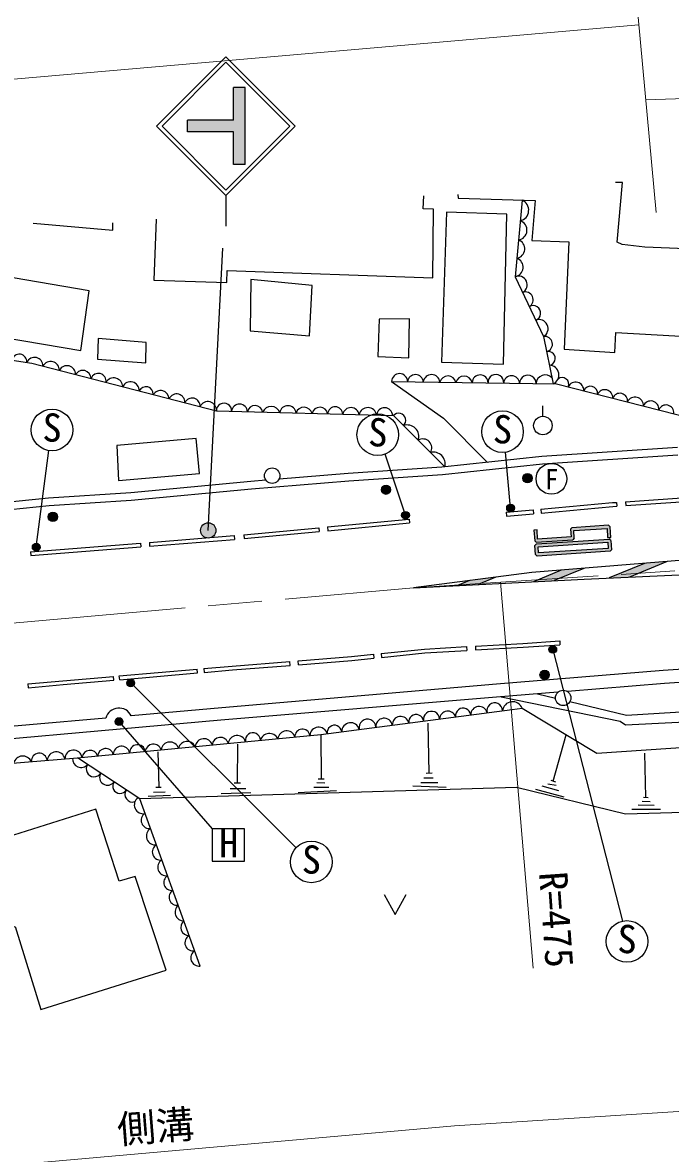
# Model space of a CAD drawing. Units: millimetres at full size, sheet at 1:1000; details may follow other scales. Extents: x 40000 to 680000, y 20000 to 380000.
# Drawn here: x 321046 to 363085, y 269775 to 343113 of the extents above; entities that cross this region are included whole.
import ezdxf
from ezdxf.enums import TextEntityAlignment as Align

# ---------------------------------------------------------------- set-up
doc = ezdxf.new("R2010")
doc.units = ezdxf.units.MM
doc.header["$LTSCALE"] = 1000
doc.linetypes.add('CHAIN', pattern=[18.5, 12, -1.5, 3.5, -1.5])
for name, color, linetype, lineweight in [('M-BGD', 7, 'Continuous', 25), ('M-BGD-EXST', 7, 'Continuous', 25), ('M-BMK', 2, 'CHAIN', 13), ('M-STR-HTXT', 7, 'Continuous', 13), ('M-STR-STRC', 7, 'Continuous', 25)]:
    doc.layers.add(name, color=color, linetype=linetype, lineweight=lineweight)
doc.styles.add('ＭＳ ゴシック', font='')
doc.styles.get('ＭＳ ゴシック').set_extended_font_data('MS Gothic')

msp = doc.modelspace()

# ---------------------------------------------------------------- hatches: boundary and pattern name
at = {"layer": 'M-BGD'}
for points in [[(354112, 313565, 1), (353512, 313565, 0.41421), (353812, 313265, 0.41421)], [(344931, 312818, 1), (344331, 312818, 0.41421), (344631, 312518, 0.41421)], [(323311, 311054, 1), (322711, 311054, 0.41421), (323011, 310754, 0.41421)], [(355222, 300807, 1), (354622, 300807, 0.41421), (354922, 300507, 0.41421)]]:
    msp.add_hatch(color=256, dxfattribs=at).paths.add_polyline_path(points)
at = {"layer": 'M-BGD-EXST'}
for points in [[(352961, 311634, 1), (352461, 311634, 0.41421), (352711, 311384, 0.41421)], [(346145, 311162, 1), (345645, 311162, 0.41421), (345895, 310912, 0.41421)], [(322179, 309091, 1), (321679, 309091, 0.41421), (321929, 308841, 0.41421)], [(355703, 302461, 1), (355203, 302461, 0.41421), (355453, 302211, 0.41421)], [(328312, 300291, 1), (327812, 300291, 0.41421), (328062, 300041, 0.41421)], [(327549, 297783, 1), (327049, 297783, 0.41421), (327299, 297533, 0.41421)]]:
    msp.add_hatch(color=256, dxfattribs=at).paths.add_polyline_path(points)
at = {"layer": 'M-STR-STRC'}
for points in [[(331739, 336778), (334739, 336778), (334739, 338903), (335489, 338903), (335489, 333903), (334739, 333903), (334739, 336028), (331739, 336028)], [(333592, 310177, 1), (332592, 310177, 0.41421), (333092, 309677, 0.41421)], [(356603, 310251), (356697, 310357), (359060, 310509), (359167, 310415), (359211, 309722), (359012, 309709), (358973, 310303), (356809, 310164), (356841, 309670), (356748, 309564), (354384, 309412), (354278, 309506), (354233, 310199), (354433, 310212), (354471, 309618), (356635, 309757)], [(362866, 308160), (361394, 308039), (359104, 307094), (360430, 307154)], [(357470, 307717), (355999, 307596), (354197, 306852), (355542, 306921)], [(351748, 307139), (350039, 306920), (349267, 306601), (350612, 306669)]]:
    msp.add_hatch(color=256, dxfattribs=at).paths.add_polyline_path(points)
h = msp.add_hatch(color=256, dxfattribs=at)
h.paths.add_polyline_path([(354441, 308519), (354335, 308613), (354297, 309206), (354390, 309312), (359118, 309616), (359224, 309523), (359262, 308929), (359169, 308823)])
h.paths.add_polyline_path([(354503, 309119), (359031, 309410), (359056, 309016), (354528, 308725)], flags=16)

# ---------------------------------------------------------------- linework, layer by layer
at = {"layer": 'M-BGD'}
for p, q in [((354808, 317580), (354808, 318257)), ((359581, 311997), (359598, 311748)), ((360178, 312038), (365069, 312371)), ((360178, 312038), (360195, 311788)), ((360195, 311788), (365086, 312122)), ((352426, 311353), (354175, 311512)), ((352426, 311353), (352449, 311104)), ((352449, 311104), (354198, 311263)), ((354175, 311512), (354198, 311263)), ((354675, 311557), (354698, 311308)), ((335409, 309898), (340266, 310356)), ((340266, 310356), (340289, 310107)), ((340839, 310410), (346138, 310910)), ((340839, 310410), (340862, 310161)), ((340862, 310161), (346162, 310661)), ((346138, 310910), (346162, 310661)), ((329271, 309405), (334770, 309842)), ((329291, 309156), (334790, 309592)), ((334770, 309842), (334790, 309592)), ((335409, 309898), (335433, 309649)), ((335433, 309649), (340289, 310107)), ((321558, 308793), (328695, 309359)), ((321558, 308793), (321578, 308543)), ((321578, 308543), (328715, 309110)), ((328695, 309359), (328715, 309110)), ((329271, 309405), (329291, 309156)), ((355899, 303015), (355916, 302765)), ((344318, 302196), (344343, 301947)), ((349852, 302642), (349866, 302393)), ((350432, 302675), (350447, 302426)), ((338402, 301427), (338382, 301676)), ((338959, 301471), (338939, 301721)), ((343822, 302144), (343847, 301896)), ((326963, 300464), (326942, 300713)), ((327322, 300745), (332370, 301181)), ((327366, 300498), (327322, 300745)), ((327366, 300498), (332391, 300932)), ((332391, 300932), (332370, 301181)), ((332806, 301219), (332828, 300970)), ((321382, 300226), (321404, 299977)), ((354455, 299575), (355629, 299296)), ((347423, 294451), (347364, 297669)), ((334992, 296323), (334980, 293807)), ((340409, 296948), (340417, 294072)), ((355477, 293922), (356321, 296928)), ((329831, 295811), (329887, 293530)), ((361496, 292869), (361432, 295736)), ((347084, 294135), (347694, 294135)), ((347230, 294445), (347615, 294456)), ((329685, 293525), (330037, 293533)), ((334525, 293430), (335527, 293434)), ((334773, 293810), (335187, 293803)), ((339935, 293536), (340925, 293529)), ((340130, 293836), (340667, 293815)), ((340217, 294074), (340618, 294070)), ((346372, 293615), (348541, 293536)), ((346892, 293830), (347993, 293824)), ((354337, 293392), (356161, 292909)), ((354734, 293610), (355828, 293310)), ((355126, 293738), (355682, 293651)), ((355317, 293970), (355636, 293874)), ((329191, 292947), (330654, 292999)), ((329542, 293208), (330294, 293217)), ((333933, 293111), (335864, 293175)), ((338938, 293174), (341406, 293313)), ((361349, 292871), (361643, 292867)), ((360588, 292097), (362441, 292095)), ((360993, 292372), (362032, 292363)), ((361257, 292610), (361782, 292603))]:
    msp.add_line(p, q, dxfattribs=at)
for points in [[(349286, 331963), (349310, 331724), (354306, 331570), (354091, 328984), (356500, 328889), (356195, 321932), (359471, 321707), (359554, 323006), (368731, 322493), (369005, 329506), (366823, 329661), (366752, 328326), (361417, 328554), (359951, 328721), (359641, 328864), (359975, 332748), (359522, 332736)], [(329713, 330361), (329569, 326419), (334305, 326263), (334320, 327030), (347659, 326561), (347711, 331023), (347033, 331037), (347076, 331879)], [(353462, 331596), (353014, 326633), (354847, 322752), (355475, 319683)], [(321742, 330096), (326909, 329659), (326909, 330117)], [(304519, 323646), (321647, 321026), (333623, 317932), (345112, 317622), (348442, 314303)], [(344987, 319841), (355689, 319680), (365796, 317122), (368477, 316095)], [(344987, 319841), (348368, 317469), (351213, 314594)], [(363537, 315558), (354740, 314963), (348245, 314283), (342173, 313871), (337687, 313501)], [(363571, 315059), (354782, 314465), (348288, 313784), (342210, 313373), (335903, 312851), (328101, 312121), (322767, 311781), (317676, 311256), (307838, 310507), (299722, 309849), (293501, 309350), (283838, 308506), (282458, 308401)], [(336841, 313431), (335859, 313349), (328062, 312619), (322725, 312279), (317631, 311755), (307798, 311006), (299682, 310347), (297380, 310163)], [(354675, 311557), (359334, 311980), (359581, 311997)], [(354698, 311308), (359354, 311731), (359598, 311748)], [(350432, 302675), (353518, 302851), (355899, 303015)], [(344318, 302196), (347130, 302487), (349852, 302642)], [(344343, 301947), (347150, 302238), (349866, 302393)], [(350447, 302426), (353533, 302602), (355916, 302765)], [(405139, 302023), (402587, 302075), (381924, 302103), (369110, 301525), (362626, 301087), (351791, 300209), (333980, 298668), (328093, 298153)], [(332806, 301219), (334645, 301378), (338382, 301676)], [(332828, 300970), (334665, 301129), (338402, 301427)], [(338939, 301721), (342394, 301996), (343822, 302144)], [(338959, 301471), (342416, 301747), (343847, 301896)], [(321382, 300226), (323667, 300430), (326942, 300713)], [(559853, 270127), (557420, 271058), (553002, 272710), (531136, 280147), (511315, 285964), (494012, 290174), (474722, 294039), (458161, 296731), (442543, 298665), (429602, 299876), (414432, 300890), (402582, 301132), (381904, 301304), (369192, 300691), (362694, 300241), (356405, 299732)], [(321404, 299977), (323689, 300181), (326963, 300464)], [(355789, 299683), (351802, 299360), (333915, 297877), (311625, 295879), (291779, 294157), (278982, 292997), (264922, 291824)], [(352093, 299384), (359835, 297812), (360172, 297563), (369200, 298028), (374575, 297909), (385945, 298473), (399753, 297345), (407522, 296180), (428273, 293030), (426306, 290894), (418718, 292154), (404550, 292780), (392583, 292703), (360171, 291779), (353107, 293495), (328646, 292779)], [(294196, 294367), (297972, 294305), (305096, 294241), (313211, 294505), (324606, 295430), (340409, 296948), (352812, 298565), (353470, 298640), (358306, 295736), (369183, 296460), (377132, 296872), (382937, 297361), (386786, 297349), (394945, 296835), (401687, 296171), (407454, 295256), (412058, 294503), (415853, 294040), (423714, 292799), (427600, 292300)], [(356567, 299074), (360237, 298203), (366939, 298612), (374188, 298477)], [(326453, 298010), (311561, 296708), (291716, 294925), (278938, 293734), (263760, 292475), (242551, 290622), (236178, 289993), (215644, 288255), (197450, 286601), (182160, 285302), (179992, 284869), (171778, 283651), (156516, 282397), (144835, 281253)], [(332571, 281924), (328646, 292779), (324606, 295430)], [(344503, 286558), (345219, 285263), (345935, 286558)]]:
    msp.add_lwpolyline(points, dxfattribs=at)
for points in [[(348551, 330815), (348220, 321081), (352256, 320952), (352477, 330696)], [(320423, 326566), (319846, 322680), (324817, 321849), (325373, 325721)], [(335860, 326462), (335808, 323129), (339663, 322805), (339831, 326060)], [(344183, 323879), (344092, 321467), (346116, 321363), (346155, 323892)], [(325939, 322620), (325917, 321296), (329036, 321043), (329063, 322373)], [(327170, 315694), (327265, 313412), (332516, 313861), (332304, 316135)], [(312505, 289315), (314652, 282670), (320563, 284498), (322237, 279113), (330369, 281653), (328350, 287725), (327320, 287429), (325796, 292101), (320448, 290423), (319686, 292411), (316068, 291237), (316223, 290603)]]:
    msp.add_lwpolyline(points, close=True, dxfattribs=at)
for centre, radius in [((354808, 316980), 600), ((337242, 313729), 500), ((353812, 313565), 300), ((344631, 312818), 300), ((323011, 311054), 300), ((354922, 300807), 300), ((356129, 299315), 500)]:
    msp.add_circle(centre, radius, dxfattribs=at)
for centre, radius, start, end in [((353183, 330947), 707, 282.97731, 66.69382), ((353143, 329652), 638, 277.77558, 71.89555), ((353020, 328440), 617, 279.5106, 70.16053), ((352901, 327247), 625, 280.41961, 69.25153), ((353227, 326109), 566, 298.40704, 112.16991), ((353672, 325132), 510, 300.52208, 110.05487), ((354174, 324269), 488, 290.67663, 119.90032), ((354559, 323264), 588, 299.407, 111.16995), ((354934, 322262), 498, 283.11128, 99.99943), ((320831, 321123), 489, 354.53879, 168.06928), ((321819, 320846), 552, 359.33258, 155.26575), ((355155, 321336), 454, 279.38542, 103.72529), ((322867, 320566), 567, 359.92266, 151.10109), ((323927, 320304), 557, 358.87111, 152.15264), ((324950, 320017), 541, 1.72698, 149.29677), ((355219, 320258), 630, 293.94473, 89.16598), ((325962, 319865), 501, 350.69293, 160.33082), ((326958, 319482), 585, 2.11331, 148.91044), ((328050, 319246), 569, 357.94941, 153.07434), ((345511, 319822), 524, 0.38795, 177.88136), ((346540, 319777), 508, 3.70258, 174.56672), ((347587, 319743), 544, 5.37572, 172.89358), ((348645, 319661), 533, 12.71849, 165.55081), ((349691, 319652), 541, 11.68597, 166.58334), ((350738, 319746), 518, 0.07135, 178.19796), ((351763, 319784), 508, 354.08356, 184.18574), ((352783, 319694), 515, 2.43475, 175.83456), ((353834, 319708), 537, 359.0962, 179.17311), ((354959, 319675), 589, 42.14873, 177.57826), ((356058, 319653), 435, 337.21833, 127.58435), ((356939, 319273), 524, 355.4201, 156.17723), ((329049, 319027), 474, 355.75783, 155.26592), ((329997, 318683), 568, 3.95859, 147.06516), ((331045, 318499), 530, 355.90068, 155.12307), ((357896, 319068), 464, 352.14225, 159.45508), ((358827, 318792), 516, 355.82731, 155.77002), ((359807, 318574), 498, 352.91467, 158.68266), ((332046, 318241), 521, 356.11461, 154.90915), ((333071, 317979), 554, 355.09803, 155.92572), ((334116, 317939), 493, 356.1398, 180.76675), ((335123, 317855), 518, 2.47674, 174.42981), ((360792, 318278), 543, 357.12285, 154.47448), ((361816, 318052), 522, 354.01656, 157.58077), ((362803, 317812), 504, 353.26125, 158.33608), ((336129, 317778), 498, 8.42741, 168.47914), ((337169, 317628), 592, 19.01227, 157.89428), ((338257, 317731), 536, 6.59179, 170.31476), ((339304, 317629), 540, 14.57943, 162.32711), ((340332, 317646), 519, 10.11234, 166.7942), ((341333, 317709), 490, 0.14051, 176.76604), ((342351, 317608), 538, 7.87654, 169.03), ((343450, 317562), 579, 8.89499, 168.01156), ((344537, 317617), 516, 0.74709, 176.15945), ((345452, 317315), 458, 312.2661, 137.91958), ((346008, 316267), 751, 340.91958, 109.2661), ((347023, 315529), 580, 328.37927, 121.8064), ((347719, 314503), 750, 344.56977, 105.6159), ((327299, 297783), 876, 25.0016, 164.9902), ((349634, 298164), 493, 5.9405, 188.91861), ((350669, 298215), 544, 14.81051, 180.0486), ((351681, 298490), 504, 359.24864, 195.61047), ((352847, 298400), 668, 21.07811, 172.81437), ((343422, 297392), 545, 2.06627, 192.79284), ((344506, 297456), 541, 10.19854, 184.66057), ((345575, 297577), 538, 12.15855, 182.70056), ((346582, 297754), 486, 7.33446, 187.52465), ((347580, 297922), 527, 3.27424, 191.58487), ((348638, 297928), 533, 17.42719, 177.43192), ((335991, 296571), 488, 359.93392, 191.03948), ((338177, 296606), 571, 18.37742, 172.59597), ((339203, 296810), 485, 8.05996, 182.91343), ((340261, 296834), 580, 16.73978, 175.63535), ((341286, 297068), 474, 6.69474, 188.16438), ((342332, 297129), 576, 14.32337, 180.53574), ((329537, 295785), 531, 18.33214, 172.64126), ((330614, 295877), 578, 18.42241, 172.55098), ((331723, 295917), 578, 25.30683, 165.66657), ((332812, 296100), 569, 17.42435, 173.54904), ((333879, 296233), 526, 15.096, 175.87739), ((334961, 296298), 579, 18.05363, 172.91977), ((337066, 296396), 613, 27.48218, 163.49121), ((322128, 295207), 518, 7.07514, 182.2025), ((323226, 295226), 586, 13.66901, 175.60863), ((324352, 295376), 557, 8.53194, 181.2007), ((325420, 295394), 521, 18.04374, 172.92965), ((326432, 295512), 518, 15.82907, 175.14433), ((327465, 295647), 534, 11.65283, 179.32056), ((328502, 295767), 515, 9.64968, 181.32371), ((321054, 294933), 611, 24.55575, 164.7219), ((324839, 295348), 549, 174.05916, 320.55583), ((325684, 294713), 510, 145.80171, 327.65055), ((326560, 294175), 518, 149.28531, 324.16696), ((327376, 293598), 482, 145.30978, 328.14248), ((328175, 293051), 487, 143.1518, 289.79651), ((328862, 292373), 567, 123.83922, 283.243), ((329274, 291371), 531, 121.98524, 277.77117), ((329653, 290357), 577, 122.18713, 277.56929), ((329988, 289325), 528, 119.40452, 280.35189), ((330374, 288332), 556, 121.60558, 278.15083), ((330721, 287342), 514, 121.37345, 278.38296), ((331069, 286390), 521, 121.64834, 278.10807), ((331536, 285431), 593, 131.5661, 268.19031), ((331831, 284421), 522, 126.86561, 272.8908), ((332106, 283431), 530, 118.08889, 281.66753), ((332497, 282456), 537, 121.81692, 277.9395)]:
    msp.add_arc(centre, radius, start, end, dxfattribs=at)
at = {"layer": 'M-BGD-EXST'}
for p, q in [((321929, 309091), (322752, 315360)), ((345895, 311162), (344567, 315121)), ((352711, 311634), (352373, 315245)), ((355453, 302461), (359977, 284838)), ((328062, 300291), (338790, 289589)), ((327299, 297783), (333351, 290828)), ((335451, 290828), (333351, 290828)), ((333351, 290828), (333351, 288728)), ((335451, 288728), (335451, 290828)), ((333351, 288728), (335451, 288728))]:
    msp.add_line(p, q, dxfattribs=at)
for centre, radius in [((322954, 316695), 1350), ((344095, 316386), 1350), ((352190, 316583), 1350), ((355366, 313524), 1000), ((352711, 311634), 250), ((345895, 311162), 250), ((321929, 309091), 250), ((355453, 302461), 250), ((328062, 300291), 250), ((327299, 297783), 250), ((339786, 288678), 1350), ((360268, 283520), 1350)]:
    msp.add_circle(centre, radius, dxfattribs=at)
at = {"layer": 'M-BMK'}
msp.add_lwpolyline([(67021, 282065), (73093, 282686), (83968, 283588), (98418, 284864), (116937, 286454), (136785, 288149), (195765, 293394), (256658, 298643), (319646, 304103), (346418, 306456), (380428, 308650), (392770, 308835), (411453, 308418), (421374, 307964), (428054, 307600), (443200, 306230), (458129, 304386), (472158, 302361), (494100, 298324), (516559, 292558), (525348, 290167), (534631, 287403), (546862, 283439), (562738, 277684)], dxfattribs=at)
at = {"layer": 'M-STR-HTXT'}
for p, q in [((360993, 343472), (362163, 330791)), ((174720, 326791), (361040, 342968)), ((383016, 338824), (361488, 338105)), ((354184, 281792), (352055, 306820))]:
    msp.add_line(p, q, dxfattribs=at)
msp.add_lwpolyline([(70751, 247264), (76320, 247834), (86953, 248716), (101454, 249996), (119924, 251582), (139824, 253282), (198818, 258527), (259672, 263773), (322689, 269235), (349078, 271555), (381817, 273667), (392641, 273829), (410262, 273436), (419624, 273007), (425526, 272686), (439477, 271424), (453483, 269694), (466490, 267817), (486573, 264121), (507612, 258720), (515758, 256504), (524240, 253978), (535500, 250329), (550253, 244981)], dxfattribs=at)
at = {"layer": 'M-STR-STRC'}
for p, q in [((329740, 336404), (334240, 340904)), ((330094, 336404), (334240, 340550)), ((338740, 336404), (334240, 340904)), ((338387, 336404), (334240, 340550)), ((335489, 338903), (334739, 338903)), ((334739, 336778), (334739, 338903)), ((335489, 333903), (335489, 338903)), ((331739, 336028), (331739, 336778)), ((334739, 336778), (331739, 336778)), ((329740, 336404), (334240, 331903)), ((330094, 336404), (334240, 332257)), ((334739, 336028), (331739, 336028)), ((334240, 332257), (338387, 336404)), ((334240, 331904), (338740, 336404)), ((334739, 333903), (334739, 336028)), ((335489, 333903), (334739, 333903)), ((334240, 331903), (334240, 329903)), ((333092, 310177), (334035, 328481)), ((356603, 310251), (356697, 310357)), ((356603, 310251), (356635, 309757)), ((359060, 310509), (356697, 310357)), ((356809, 310164), (358973, 310303)), ((358973, 310303), (359012, 309709)), ((359167, 310415), (359060, 310509)), ((359211, 309722), (359167, 310415)), ((354433, 310212), (354233, 310199)), ((354233, 310199), (354278, 309506)), ((354278, 309506), (354384, 309412)), ((354384, 309412), (356748, 309564)), ((354390, 309312), (359118, 309616)), ((354471, 309618), (354433, 310212)), ((356635, 309757), (354471, 309618)), ((356841, 309670), (356748, 309564)), ((356841, 309670), (356809, 310164)), ((359012, 309709), (359211, 309722)), ((359224, 309523), (359118, 309616)), ((359224, 309523), (359262, 308929)), ((354297, 309206), (354390, 309312)), ((354335, 308613), (354297, 309206)), ((359169, 308823), (354441, 308519)), ((354503, 309119), (359031, 309410)), ((354528, 308725), (354503, 309119)), ((359056, 309016), (354528, 308725)), ((359031, 309410), (359056, 309016)), ((359262, 308929), (359169, 308823)), ((354335, 308613), (354441, 308519)), ((361394, 308039), (359104, 307094)), ((362866, 308160), (360430, 307154)), ((355999, 307596), (354197, 306852)), ((357470, 307717), (355542, 306921)), ((350039, 306920), (349267, 306601)), ((351748, 307139), (350612, 306669))]:
    msp.add_line(p, q, dxfattribs=at)
msp.add_lwpolyline([(419129, 309805), (412206, 309846), (396309, 309927), (382652, 309493), (366848, 308488), (354103, 307440), (346418, 306456), (357484, 307019), (364613, 307346), (372434, 307645), (381656, 307741), (393885, 307687), (405024, 307320), (415607, 306735), (418951, 306627)], close=True, dxfattribs=at)
msp.add_circle((333092, 310177), 500, dxfattribs=at)

# ---------------------------------------------------------------- texts
at = {"layer": 'M-BGD-EXST', "style": 'ＭＳ ゴシック'}
for p in [(322299, 315403), (351535, 315290), (343440, 315094), (339131, 287385), (359613, 282228)]:
    msp.add_text('S', height=1833, rotation=358.508, dxfattribs=at).set_placement(p, align=Align.BOTTOM_LEFT)
msp.add_text('F', height=1320, dxfattribs=at).set_placement((355377, 313497), align=Align.MIDDLE_CENTER)
msp.add_text('H', height=1833, dxfattribs=at).set_placement((333804, 288420), align=Align.BOTTOM_LEFT)
at = {"layer": 'M-STR-HTXT', "style": 'ＭＳ ゴシック'}
for s, rotation, p in [('R=475', 274.07, (354012, 287947)), ('側溝', 4.548, (327303, 269855))]:
    msp.add_text(s, height=1833, rotation=rotation, dxfattribs=at).set_placement(p, align=Align.BOTTOM_LEFT)

doc.saveas('drawing.dxf')
